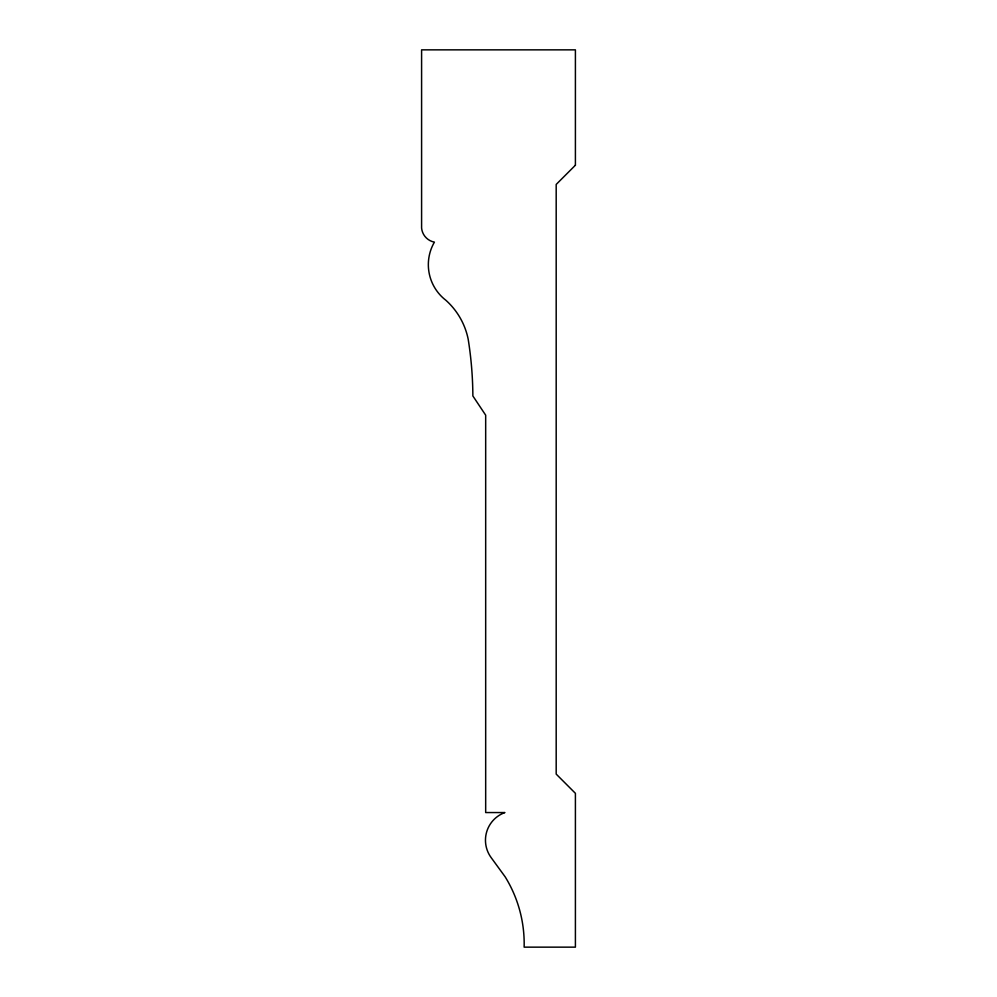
<?xml version="1.0" encoding="UTF-8"?>
<svg xmlns="http://www.w3.org/2000/svg" width="997" height="997" viewBox="0 0 997 997"><rect width="100%" height="100%" fill="white"/><g stroke="black" fill="none" stroke-linecap="round" stroke-linejoin="round"><path stroke-width="1.5" d="M575.406 165.215L556.189 184.445L556.189 774.096L575.406 793.325L575.406 947.15L524.135 947.15A127.317 127.317 0 0 0 505.18 876.862L491.122 857.57A29.412 29.412 0 0 1 504.906 812.555L485.676 812.555L485.676 415.176L472.865 395.946A371.968 371.968 0 0 0 468.179 339.179A71.198 71.198 0 0 0 445.821 300.222A44.902 44.902 0 0 1 434.405 242.134A15.815 15.815 0 0 1 421.594 228.076L421.594 49.85L575.406 49.85L575.406 165.215"/></g></svg>
